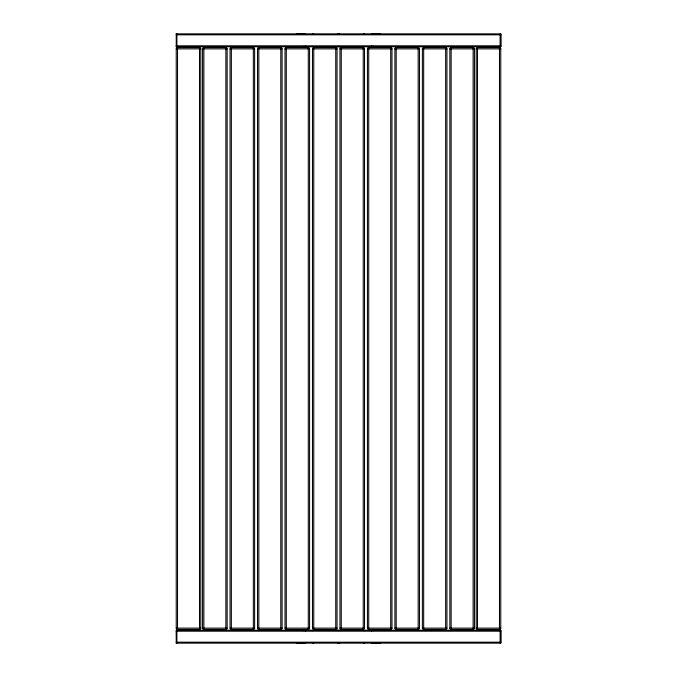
<?xml version="1.0" encoding="UTF-8"?>
<svg xmlns="http://www.w3.org/2000/svg" width="677" height="677" viewBox="0 0 677 677"><rect width="100%" height="100%" fill="white"/><g stroke="black" fill="none" stroke-linecap="round" stroke-linejoin="round"><path stroke-width="1.02" d="M338.212 46.493L337.527 46.781A0.973 0.973 0 0 0 338.339 46.341M364.074 46.493L363.388 46.781A0.973 0.973 0 0 0 364.201 46.341M312.926 630.507L313.612 630.219A0.973 0.973 0 0 0 312.799 630.659M338.788 630.507L339.473 630.219A0.973 0.973 0 0 0 338.661 630.659M304.379 46.374L301.95 46.611A67.353 67.023 89.7 0 1 300.123 46.705L298.912 46.747M372.621 630.625L375.05 630.389A67.353 67.023 89.7 0 1 376.877 630.295L378.088 630.253M373.23 34.18L378.088 33.884M303.77 642.82L298.912 643.116M373.662 34.138L380.525 33.85L379.306 33.858M303.338 46.493L296.475 46.781L297.694 46.772M373.662 630.507L380.525 630.219L379.306 630.228M303.338 642.862L296.475 643.15L297.694 643.142M176.172 33.85L500.828 33.85L500.828 46.781L176.172 46.781M176.232 34.823L500.768 34.823M176.232 45.808L500.768 45.808M177.526 47.585L199.512 47.585A1.295 1.295 0 0 1 200.798 48.879L200.798 628.121A1.295 1.295 0 0 1 199.512 629.415L177.526 629.415A1.295 1.295 0 0 1 176.232 628.121L176.232 48.879A1.295 1.295 0 0 1 177.526 47.585L177.526 629.415M203.87 47.585L225.856 47.585A1.295 1.295 0 0 1 227.142 48.879L227.142 628.121A1.295 1.295 0 0 1 225.856 629.415L203.87 629.415A1.295 1.295 0 0 1 202.575 628.121L202.575 48.879A1.295 1.295 0 0 1 203.87 47.585L203.87 629.415M231.348 47.585L253.325 47.585A1.295 1.295 0 0 1 254.62 48.879L254.62 628.121A1.295 1.295 0 0 1 253.325 629.415L231.348 629.415A1.295 1.295 0 0 1 230.053 628.121L230.053 48.879A1.295 1.295 0 0 1 231.348 47.585L231.348 629.415M258.826 47.585L280.803 47.585A1.295 1.295 0 0 1 282.097 48.879L282.097 628.121A1.295 1.295 0 0 1 280.803 629.415L258.826 629.415A1.295 1.295 0 0 1 257.531 628.121L257.531 48.879A1.295 1.295 0 0 1 258.826 47.585L258.826 629.415M286.295 47.585L308.28 47.585A1.295 1.295 0 0 1 309.567 48.879L309.567 628.121A1.295 1.295 0 0 1 308.28 629.415L286.295 629.415A1.295 1.295 0 0 1 285.009 628.121L285.009 48.879A1.295 1.295 0 0 1 286.295 47.585L286.295 629.415M313.773 47.585L335.75 47.585A1.295 1.295 0 0 1 337.044 48.879L337.044 628.121A1.295 1.295 0 0 1 335.75 629.415L313.773 629.415A1.295 1.295 0 0 1 312.478 628.121L312.478 48.879A1.295 1.295 0 0 1 313.773 47.585L313.773 629.415M341.25 47.585L363.227 47.585A1.295 1.295 0 0 1 364.522 48.879L364.522 628.121A1.295 1.295 0 0 1 363.227 629.415L341.25 629.415A1.295 1.295 0 0 1 339.956 628.121L339.956 48.879A1.295 1.295 0 0 1 341.25 47.585L341.25 629.415M368.72 47.585L390.705 47.585A1.295 1.295 0 0 1 391.991 48.879L391.991 628.121A1.295 1.295 0 0 1 390.705 629.415L368.72 629.415A1.295 1.295 0 0 1 367.433 628.121L367.433 48.879A1.295 1.295 0 0 1 368.72 47.585L368.72 629.415M396.197 47.585L418.174 47.585A1.295 1.295 0 0 1 419.469 48.879L419.469 628.121A1.295 1.295 0 0 1 418.174 629.415L396.197 629.415A1.295 1.295 0 0 1 394.903 628.121L394.903 48.879A1.295 1.295 0 0 1 396.197 47.585L396.197 629.415M423.675 47.585L445.652 47.585A1.295 1.295 0 0 1 446.947 48.879L446.947 628.121A1.295 1.295 0 0 1 445.652 629.415L423.675 629.415A1.295 1.295 0 0 1 422.38 628.121L422.38 48.879A1.295 1.295 0 0 1 423.675 47.585L423.675 629.415M451.144 47.585L473.13 47.585A1.295 1.295 0 0 1 474.425 48.879L474.425 628.121A1.295 1.295 0 0 1 473.13 629.415L451.144 629.415A1.295 1.295 0 0 1 449.858 628.121L449.858 48.879A1.295 1.295 0 0 1 451.144 47.585L451.144 629.415M477.488 47.585L499.474 47.585A1.295 1.295 0 0 1 500.768 48.879L500.768 628.121A1.295 1.295 0 0 1 499.474 629.415L477.488 629.415A1.295 1.295 0 0 1 476.202 628.121L476.202 48.879A1.295 1.295 0 0 1 477.488 47.585L477.488 629.415M176.232 48.879L200.798 48.879M202.575 48.879L227.142 48.879M230.053 48.879L254.62 48.879M257.531 48.879L282.097 48.879M285.009 48.879L309.567 48.879M312.478 48.879L337.044 48.879M339.956 48.879L364.522 48.879M367.433 48.879L391.991 48.879M394.903 48.879L419.469 48.879M422.38 48.879L446.947 48.879M449.858 48.879L474.425 48.879M476.202 48.879L500.768 48.879M176.232 628.121L200.798 628.121M202.575 628.121L227.142 628.121M230.053 628.121L254.62 628.121M257.531 628.121L282.097 628.121M285.009 628.121L309.567 628.121M312.478 628.121L337.044 628.121M339.956 628.121L364.522 628.121M367.433 628.121L391.991 628.121M394.903 628.121L419.469 628.121M422.38 628.121L446.947 628.121M449.858 628.121L474.425 628.121M476.202 628.121L500.768 628.121M176.232 631.192L500.768 631.192M176.232 642.177L500.768 642.177M176.172 643.15L500.828 643.15L500.828 630.219L176.172 630.219L176.24 643.15M297.694 33.858L296.475 33.85L300.046 33.918A67.353 67.023 -89.7 0 1 301.95 34.019L303.77 34.18M379.306 46.772L380.525 46.781L372.621 46.374M297.694 630.228L296.475 630.219L304.379 630.625M379.306 643.142L380.525 643.15L376.954 643.082A67.353 67.023 -89.7 0 1 375.05 642.981L373.23 642.82M298.912 33.884L303.338 34.138M378.088 46.747L373.662 46.493M298.912 630.253L303.338 630.507M378.088 643.116L373.662 642.862M338.788 46.493L339.473 46.781A0.973 0.973 0 0 1 338.661 46.341M312.926 46.493L313.612 46.781A0.973 0.973 0 0 1 312.799 46.341M364.074 630.507L363.388 630.219A0.973 0.973 0 0 1 364.201 630.659M338.212 630.507L337.527 630.219A0.973 0.973 0 0 1 338.339 630.659M500.768 33.85L500.76 46.781M500.768 630.219L500.76 643.15M500.117 33.85L500.117 46.781M500.117 630.219L500.117 643.15M499.474 47.585L499.474 629.415M473.13 47.585L473.13 629.415M445.652 47.585L445.652 629.415M418.174 47.585L418.174 629.415M390.705 47.585L390.705 629.415M363.227 47.585L363.227 629.415M335.75 47.585L335.75 629.415M308.28 47.585L308.28 629.415M280.803 47.585L280.803 629.415M253.325 47.585L253.325 629.415M225.856 47.585L225.856 629.415M199.512 47.585L199.512 629.415M176.883 33.85L176.883 46.781M176.883 630.219L176.883 643.15M176.24 33.85L176.232 46.781M305.615 630.786A1.938 1.929 -90 0 0 304.244 630.219A1.938 1.929 -90 0 1 305.547 630.786M371.453 630.786A1.938 1.929 -90 0 1 372.815 630.219A1.938 1.929 -90 0 0 371.385 630.786M371.385 46.214A1.938 1.929 -90 0 0 372.756 46.781A1.938 1.929 -90 0 1 371.453 46.214M305.547 46.214A1.938 1.929 -90 0 1 304.185 46.781A1.938 1.929 -90 0 0 305.615 46.214M313.239 33.926L312.926 34.138A0.973 0.973 0 0 1 313.612 33.85L313.239 33.926M339.101 33.926L338.788 34.138A0.973 0.973 0 0 1 339.473 33.85L339.101 33.926M338.212 642.862L337.527 643.15A0.973 0.973 0 0 0 338.212 642.862M364.074 642.862L363.388 643.15A0.973 0.973 0 0 0 364.074 642.862M363.761 33.926L363.388 33.85A0.973 0.973 0 0 1 364.074 34.138L363.761 33.926M337.899 33.926L337.527 33.85A0.973 0.973 0 0 1 338.212 34.138L337.899 33.926M339.473 643.15L338.788 642.862A0.973 0.973 0 0 0 339.473 643.15M313.612 643.15L312.926 642.862A0.973 0.973 0 0 0 313.612 643.15M304.185 643.15A1.938 1.929 -90 0 0 305.268 642.812A1.938 1.929 -90 0 1 304.244 643.15M371.665 642.812A1.938 1.929 -90 0 0 372.756 643.15A1.938 1.929 -90 0 1 371.732 642.812M372.815 33.85A1.938 1.929 -90 0 0 371.732 34.188A1.938 1.929 -90 0 1 372.756 33.85M305.335 34.188A1.938 1.929 -90 0 0 304.244 33.85A1.938 1.929 -90 0 1 305.268 34.188"/></g></svg>
